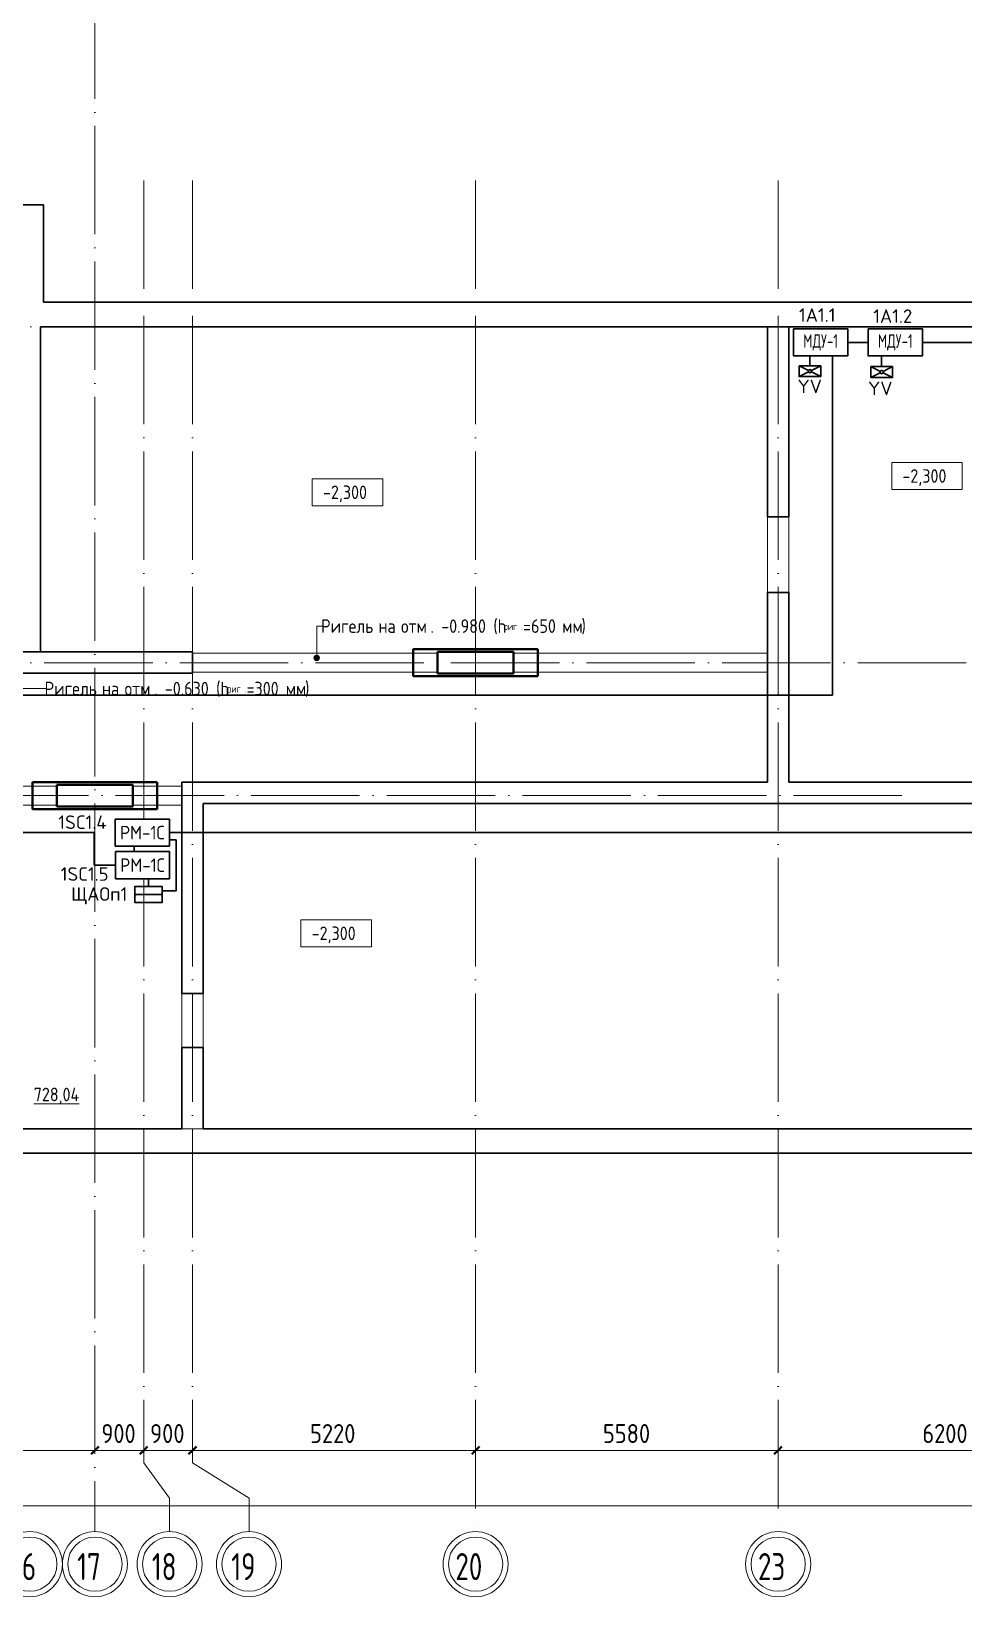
# Model space of a CAD drawing. Header units: millimetres. Extents: x -1073752 to 1436911, y -1379358 to 94781.
# Drawn here: x -1012206 to -995012, y -822041 to -793161 of the extents above; entities that cross this region are included whole.
import ezdxf
from ezdxf.enums import TextEntityAlignment as Align

# ---------------------------------------------------------------- set-up
doc = ezdxf.new("R2010")
doc.units = ezdxf.units.MM
doc.set_wipeout_variables(frame=1)
for name, pattern in [('ADSK_Линия сетки', [25, 20, -2.5, 0, -2.5]), ('ADSK_Сверху', [450, 300, -150]), ('Сверху', [3.96875, 2.38125, -1.5875])]:
    doc.linetypes.add(name, pattern=pattern)
for name, color, linetype, lineweight in [('RC-Дымоудаление', 1, 'Continuous', 30), ('RC-Линии_связи-Адресные', 5, 'Continuous', 50), ('RC-Прочее_оборудование', 1, 'Continuous', 30), ('Аннотация', 7, 'Continuous', 18), ('АПС', 5, 'Continuous', 30), ('лс', 5, 'Continuous', 30), ('Марки помещений', 7, 'Continuous', 20), ('Несущие колонны', 7, 'Continuous', 18), ('Оси', 252, 'Continuous', 9), ('Отметки', 7, 'Continuous', 9), ('Перекрытие', 252, 'Continuous', 18), ('Размеры', 250, 'Continuous', 9), ('Стены наружные', 7, 'Continuous', 18), ('Узлы', 7, 'Continuous', 18)]:
    doc.layers.add(name, color=color, linetype=linetype, lineweight=lineweight)
doc.layers.add('RC-Позиционные_обозначения', color=7, linetype='Continuous')
doc.layers.add('RC-Таблицы', color=7, linetype='Continuous')
doc.layers.add('Линии', color=7, linetype='Continuous', lineweight=9, true_color=0x00a600)
doc.styles.add('GOST Common', font='', dxfattribs={"width": 0.9, "height": 500})
doc.styles.add('GOST Common_1', font='', dxfattribs={"width": 0.9, "height": 350})
doc.styles.add('GOST Common_2', font='', dxfattribs={"width": 0.9, "height": 250})
doc.styles.add('GOST Common_3', font='', dxfattribs={"height": 3.5})
doc.styles.add('ICOCPEUR', font='isocpeur.ttf', dxfattribs={"height": 250})
doc.styles.add('ISOCPEUR', font='isocpeur.ttf', dxfattribs={"height": 250})
doc.styles.add('RubezhCAD', font='isocpeur.ttf')
doc.styles.get("Standard").update_dxf_attribs({"font": 'arial.ttf'})
doc.styles.get('GOST Common').set_extended_font_data('GOST 2.304 type A')
doc.styles.get('GOST Common_1').set_extended_font_data('GOST Common')
doc.styles.get('GOST Common_2').set_extended_font_data('GOST type B')
doc.styles.get('GOST Common_3').set_extended_font_data('GOST 2.304 type A')

# ---------------------------------------------------------------- blocks, each defined once
blk = doc.blocks.new('подвал')
at = {"layer": 'Аннотация', "lineweight": 9, "true_color": 0x636466}
h = blk.add_hatch(color=251, dxfattribs=at)
edge = h.paths.add_edge_path()
edge.add_arc((-185177, -12348), 50, 0, 360)
at = {"layer": 'Аннотация', "color": 251, "lineweight": 20, "true_color": 0x636466}
for p, q in [((-174573, -9243), (-174573, -8743)), ((-174573, -8743), (-173273, -8743)), ((-173273, -8743), (-173273, -9243)), ((-185259, -9545), (-185259, -9045)), ((-185259, -9045), (-183959, -9045)), ((-183959, -9045), (-183959, -9545)), ((-173273, -9243), (-174573, -9243)), ((-183959, -9545), (-185259, -9545)), ((-185468, -17681), (-185468, -17181)), ((-185468, -17181), (-184168, -17181)), ((-184168, -17181), (-184168, -17681)), ((-184168, -17681), (-185468, -17681))]:
    blk.add_line(p, q, dxfattribs=at)
at = {"layer": 'Аннотация', "color": 251, "lineweight": 9, "true_color": 0x636466}
for p, q in [((-185177, -11762), (-185074, -11762)), ((-185177, -12348), (-185177, -11762)), ((-190923, -12914), (-190173, -12914))]:
    blk.add_line(p, q, dxfattribs=at)
blk.add_circle((-185177, -12348), 50, dxfattribs=at)
at = {"layer": 'Линии', "color": 251, "linetype": 'ADSK_Сверху', "ltscale": 100, "true_color": 0x636466}
for p, q in [((-187467, -12263), (-182952, -12263)), ((-181552, -12263), (-176862, -12263)), ((-187467, -12613), (-182952, -12613)), ((-181552, -12613), (-176862, -12613)), ((-189967, -14713), (-194567, -14713)), ((-187662, -14713), (-188567, -14713)), ((-189967, -15063), (-194567, -15063)), ((-187662, -15063), (-188567, -15063))]:
    blk.add_line(p, q, dxfattribs=at)
at = {"layer": 'Несущие колонны', "color": 251, "lineweight": 40, "true_color": 0x636466}
for p, q in [((-183397, -12688), (-183397, -12188)), ((-183397, -12188), (-181097, -12188)), ((-182947, -12638), (-182947, -12238)), ((-182947, -12238), (-181547, -12238)), ((-181547, -12238), (-181547, -12638)), ((-181097, -12188), (-181097, -12688)), ((-181097, -12688), (-183397, -12688)), ((-181547, -12638), (-182947, -12638)), ((-190417, -15138), (-190417, -14638)), ((-190417, -14638), (-188117, -14638)), ((-189967, -15088), (-189967, -14688)), ((-189967, -14688), (-188567, -14688)), ((-188567, -14688), (-188567, -15088)), ((-188117, -14638), (-188117, -15138)), ((-188117, -15138), (-190417, -15138)), ((-188567, -15088), (-189967, -15088))]:
    blk.add_line(p, q, dxfattribs=at)
at = {"layer": 'Несущие колонны', "color": 251, "true_color": 0x636466}
for p, q in [((-183397, -12188), (-181097, -12188)), ((-183397, -12688), (-183397, -12188)), ((-182947, -12238), (-181547, -12238)), ((-182947, -12638), (-182947, -12238)), ((-181547, -12238), (-181547, -12638)), ((-181097, -12188), (-181097, -12688)), ((-181097, -12688), (-183397, -12688)), ((-181547, -12638), (-182947, -12638)), ((-190417, -14638), (-188117, -14638)), ((-190417, -15138), (-190417, -14638)), ((-189967, -14688), (-188567, -14688)), ((-189967, -15088), (-189967, -14688)), ((-188567, -14688), (-188567, -15088)), ((-188117, -14638), (-188117, -15138)), ((-188117, -15138), (-190417, -15138)), ((-188567, -15088), (-189967, -15088))]:
    blk.add_line(p, q, dxfattribs=at)
at = {"layer": 'Оси', "color": 251, "linetype": 'ADSK_Линия сетки', "ltscale": 100, "true_color": 0x636466}
for p, q in [((-189267, 29968), (-189267, -28468)), ((-188367, -3538), (-188367, -27198)), ((-187467, -3538), (-187467, -27198)), ((-182247, -3538), (-182247, -28468)), ((-176667, -3538), (-176667, -28468)), ((-168200, -6238), (-244528, -6238)), ((-168200, -12438), (-244528, -12438)), ((-174384, -14888), (-244528, -14888)), ((-168200, -21038), (-244528, -21038))]:
    blk.add_line(p, q, dxfattribs=at)
at = {"layer": 'Оси', "color": 251, "ltscale": 100, "true_color": 0x636466}
for p, q in [((-188367, -27198), (-187890, -27850)), ((-187467, -27198), (-186425, -27850)), ((-187890, -27850), (-187890, -28468)), ((-186425, -27850), (-186425, -28468))]:
    blk.add_line(p, q, dxfattribs=at)
at = {"layer": 'Оси', "color": 251, "lineweight": 20, "true_color": 0x636466}
for centre, radius, start, end in [((-190467, -29068), 600, 0, 180), ((-190467, -29068), 500, 0, 180), ((-189267, -29068), 600, 0, 180), ((-189267, -29068), 500, 0, 180), ((-187890, -29068), 600, 0, 180), ((-187890, -29068), 500, 0, 180), ((-186425, -29068), 600, 0, 180), ((-186425, -29068), 500, 0, 180), ((-182247, -29068), 600, 0, 180), ((-182247, -29068), 500, 0, 180), ((-176667, -29068), 600, 0, 180), ((-176667, -29068), 500, 0, 180), ((-190467, -29068), 600, 180, 0), ((-190467, -29068), 500, 180, 0), ((-189267, -29068), 600, 180, 0), ((-189267, -29068), 500, 180, 0), ((-187890, -29068), 600, 180, 0), ((-187890, -29068), 500, 180, 0), ((-186425, -29068), 600, 180, 0), ((-186425, -29068), 500, 180, 0), ((-182247, -29068), 600, 180, 0), ((-182247, -29068), 500, 180, 0), ((-176667, -29068), 600, 180, 0), ((-176667, -29068), 500, 180, 0)]:
    blk.add_arc(centre, radius, start, end, dxfattribs=at)
at = {"layer": 'Перекрытие', "color": 251, "true_color": 0x636466}
for p, q in [((-183402, -12188), (-183397, -12188)), ((-183402, -12688), (-183402, -12188)), ((-183397, -12688), (-183402, -12688))]:
    blk.add_line(p, q, dxfattribs=at)
at = {"layer": 'Размеры', "color": 251, "lineweight": 20, "true_color": 0x636466}
for p, q in [((-189267, -26971), (-189267, -26821)), ((-189267, -26971), (-189267, -26821)), ((-188367, -26971), (-188367, -26821)), ((-188367, -26971), (-188367, -26821)), ((-187467, -26971), (-187467, -26821)), ((-187467, -26971), (-187467, -26821)), ((-182247, -26971), (-182247, -26821)), ((-182247, -26971), (-182247, -26821)), ((-176667, -26971), (-176667, -26821)), ((-176667, -26971), (-176667, -26821)), ((-194467, -26971), (-189267, -26971)), ((-189267, -26971), (-189267, -27021)), ((-189267, -26971), (-188367, -26971)), ((-189267, -26971), (-189267, -27021)), ((-188367, -26971), (-188367, -27021)), ((-188367, -26971), (-187467, -26971)), ((-188367, -26971), (-188367, -27021)), ((-187467, -26971), (-187467, -27021)), ((-187467, -26971), (-182247, -26971)), ((-187467, -26971), (-187467, -27021)), ((-182247, -26971), (-182247, -27021)), ((-182247, -26971), (-176667, -26971)), ((-182247, -26971), (-182247, -27021)), ((-176667, -26971), (-176667, -27021)), ((-176667, -26971), (-170317, -26971)), ((-176667, -26971), (-176667, -27021)), ((-238217, -27989), (-170317, -27989))]:
    blk.add_line(p, q, dxfattribs=at)
at = {"layer": 'Размеры', "color": 251, "lineweight": 40, "true_color": 0x636466}
for p, q in [((-189267, -26971), (-189338, -27041)), ((-189267, -26971), (-189338, -27041)), ((-189267, -26971), (-189196, -26900)), ((-189267, -26971), (-189196, -26900)), ((-188367, -26971), (-188438, -27041)), ((-188367, -26971), (-188438, -27041)), ((-188367, -26971), (-188296, -26900)), ((-188367, -26971), (-188296, -26900)), ((-187467, -26971), (-187538, -27041)), ((-187467, -26971), (-187538, -27041)), ((-187467, -26971), (-187396, -26900)), ((-187467, -26971), (-187396, -26900)), ((-182247, -26971), (-182318, -27041)), ((-182247, -26971), (-182318, -27041)), ((-182247, -26971), (-182176, -26900)), ((-182247, -26971), (-182176, -26900)), ((-176667, -26971), (-176738, -27041)), ((-176667, -26971), (-176738, -27041)), ((-176667, -26971), (-176596, -26900)), ((-176667, -26971), (-176596, -26900))]:
    blk.add_line(p, q, dxfattribs=at)
at = {"layer": 'Стены наружные', "color": 251, "lineweight": 30, "true_color": 0x636466}
for p, q in [((-190212, -3988), (-194722, -3988)), ((-190212, -5788), (-190212, -3988)), ((-170017, -5788), (-190212, -5788)), ((-190272, -6238), (-170467, -6238)), ((-190272, -12238), (-190272, -6238)), ((-176862, -6238), (-176862, -9743)), ((-176472, -9743), (-176472, -6238)), ((-176862, -11143), (-176862, -14643)), ((-176472, -14643), (-176472, -11143)), ((-190662, -12238), (-187467, -12238)), ((-187467, -12628), (-187467, -12238)), ((-190662, -12628), (-187467, -12628)), ((-176862, -14643), (-187662, -14643)), ((-187662, -14643), (-187662, -18538)), ((-171617, -14643), (-176472, -14643)), ((-187272, -15033), (-171617, -15033)), ((-187272, -18538), (-187272, -15033)), ((-187662, -19538), (-187662, -21038)), ((-187272, -21038), (-187272, -19538)), ((-187662, -21038), (-228967, -21038)), ((-170467, -21038), (-187272, -21038)), ((-238517, -21488), (-170017, -21488))]:
    blk.add_line(p, q, dxfattribs=at)
at = {"layer": 'Узлы', "color": 251, "linetype": 'Сверху', "lineweight": 9, "true_color": 0x636466}
for p, q in [((-176862, -9743), (-176862, -11143)), ((-176472, -11143), (-176472, -9743)), ((-187662, -18538), (-187662, -19538)), ((-187272, -19538), (-187272, -18538))]:
    blk.add_line(p, q, dxfattribs=at)
at = {"layer": 'Узлы', "color": 251, "lineweight": 30, "true_color": 0x636466}
for p, q in [((-176472, -9743), (-176862, -9743)), ((-176862, -11143), (-176472, -11143)), ((-187272, -18538), (-187662, -18538)), ((-187662, -19538), (-187272, -19538))]:
    blk.add_line(p, q, dxfattribs=at)
at = {"layer": 'Аннотация', "color": 251, "true_color": 0x636466, "width": 0.9}
for s, height, style, p in [('Ригель', 250, 'GOST Common_2', (-185097, -11887)), ('на', 250, 'GOST Common_2', (-184037, -11887)), ('отм', 250, 'GOST Common_2', (-183621, -11887)), ('. -0.980 (h', 250, 'GOST Common_2', (-183079, -11887)), ('риг', 138.8, 'GOST Common_3', (-181729, -11837)), ('.', 139, 'GOST Common_3', (-181408, -11837)), ('=650', 250, 'GOST Common_2', (-181370, -11887)), ('мм', 250, 'GOST Common_2', (-180650, -11887)), (')', 250, 'GOST Common_2', (-180293, -11887)), ('Ригель', 250, 'GOST Common_2', (-190195, -13039)), ('на', 250, 'GOST Common_2', (-189136, -13039)), ('отм', 250, 'GOST Common_2', (-188719, -13039)), ('. -0.630 (h', 250, 'GOST Common_2', (-188177, -13039)), ('риг', 138.8, 'GOST Common_3', (-186828, -12989)), ('.', 139, 'GOST Common_3', (-186506, -12989)), ('=300', 250, 'GOST Common_2', (-186469, -13039)), ('мм', 250, 'GOST Common_2', (-185748, -13039)), (')', 250, 'GOST Common_2', (-185391, -13039))]:
    blk.add_text(s, height=height, dxfattribs=dict(at, style=style)).set_placement(p)
at = {"layer": 'Марки помещений', "color": 251, "true_color": 0x636466, "style": 'GOST Common_2', "width": 0.9}
blk.add_text('%%U728,04', height=250, dxfattribs=at).set_placement((-190395, -20528))
at = {"layer": 'Оси', "color": 251, "true_color": 0x636466, "style": 'GOST Common', "width": 0.9}
for s, p in [('16', (-190794, -29363)), ('17', (-189594, -29363)), ('18', (-188217, -29363)), ('19', (-186752, -29363)), ('20', (-182619, -29363)), ('23', (-177039, -29363))]:
    blk.add_text(s, height=500, dxfattribs=at).set_placement(p)
at = {"layer": 'Отметки', "color": 251, "true_color": 0x636466, "style": 'GOST Common_2', "width": 0.9}
for p in [(-174375, -9117), (-185060, -9418), (-185269, -17554)]:
    blk.add_text('-2,300', height=250, dxfattribs=at).set_placement(p)
at = {"layer": 'Размеры', "color": 251, "lineweight": 20, "true_color": 0x636466, "char_height": 350, "attachment_point": 1, "line_spacing_factor": 1.022761, "style": 'GOST Common_1'}
for s, insert, width in [('900', (-189148, -26483), 794.69), ('900', (-188248, -26483), 794.69), ('5220', (-185298, -26483), 1059.58), ('5580', (-179898, -26483), 1059.58), ('6200', (-174008, -26483), 1059.58)]:
    blk.add_mtext(s, dxfattribs=dict(at, insert=insert, width=width))
blk = doc.blocks.new('A$C122646C6')
at = {"color": 1, "lineweight": 30}
for points in [[(0, 200), (400, 200), (400, 0), (0, 0), (0, 200)], [(0, 200), (173, 113)], [(173, 87), (0, 0)], [(400, 200), (227, 113)], [(227, 87), (400, 0)]]:
    blk.add_lwpolyline(points, dxfattribs=at)
blk.add_circle((200, 100), 30, dxfattribs=at)
blk = doc.blocks.new('RC-UGO-MDU-01')
at = {"layer": 'RC-Дымоудаление'}
blk.add_point((0, 0), dxfattribs=at)
blk.add_wipeout([(5, 2.5), (5, -2.5), (-5, -2.5), (-5, 2.5)]).dxf.layer = 'RC-Дымоудаление'
blk.add_wipeout([(-5, -2.5), (-5, 2.5), (5, 2.5), (5, -2.5)]).dxf.layer = 'RC-Дымоудаление'
blk.add_lwpolyline([(-5, 2.5), (5, 2.5), (5, -2.5), (-5, -2.5), (-5, 2.5)], close=True, dxfattribs=at)
at = {"layer": 'RC-Дымоудаление', "ltscale": 100, "style": 'ISOCPEUR', "width": 0.7}
blk.add_text('МДУ-1', height=2.5, dxfattribs=at).set_placement((0, 0), align=Align.MIDDLE)
at = {"layer": 'RC-Дымоудаление'}
blk.add_attdef('PSTN', text='', height=2.5, dxfattribs=at).set_placement((5.82, 2.37), align=Align.BOTTOM_CENTER)
blk = doc.blocks.new('РМ-1С')
at = {"layer": 'RC-Прочее_оборудование'}
blk.add_point((0, 0), dxfattribs=at)
blk.add_wipeout([(5, 2.5), (5, -2.5), (-5, -2.5), (-5, 2.5)]).dxf.layer = 'RC-Прочее_оборудование'
blk.add_wipeout([(-5, -2.5), (-5, 2.5), (5, 2.5), (5, -2.5)]).dxf.layer = 'RC-Прочее_оборудование'
for p, q in [((-5, 2.5), (5, 2.5)), ((-5, -2.5), (-5, 2.5)), ((5, 2.5), (5, -2.5)), ((5, -2.5), (-5, -2.5))]:
    blk.add_line(p, q, dxfattribs=at)
at = {"layer": 'RC-Прочее_оборудование', "ltscale": 100, "style": 'ISOCPEUR', "width": 0.9}
blk.add_text('РМ-1С', height=2.5, dxfattribs=at).set_placement((0, 0), align=Align.MIDDLE)
at = {"layer": 'RC-Прочее_оборудование'}
blk.add_attdef('PSTN', text='', height=2.5, dxfattribs=at).set_placement((5.52, 2.59), align=Align.BOTTOM_CENTER)

msp = doc.modelspace()

# ---------------------------------------------------------------- linework, layer by layer
at = {"layer": 'АПС', "color": 1, "lineweight": 30}
msp.add_lwpolyline([(-1010294.4, -809236), (-1009794.4, -809236), (-1009794.4, -808936), (-1010294.4, -808936), (-1010294.4, -809236), (-1010294.4, -809086), (-1009794.4, -809086)], dxfattribs=at)
at = {"layer": 'лс'}
for p, q in [((-996773.7, -798900.1), (-997150.7, -798900.1)), ((-995774.1, -798900.1), (-993340.1, -798900.1)), ((-997430.3, -799149.8), (-997430.3, -805410.8)), ((-1012532.5, -805410.8), (-997430.3, -805410.8)), ((-1011050.2, -808544.7), (-1011050.2, -807944)), ((-1010444.3, -807944), (-1008340.2, -807944)), ((-1008498.3, -807944), (-993578.3, -807944)), ((-1010311, -808194.1), (-1010311, -808294.6)), ((-1010655.9, -808544.7), (-1011050.2, -808544.7))]:
    msp.add_line(p, q, dxfattribs=at)
at = {"layer": 'лс', "color": 11}
for p, q in [((-997847.4, -799330.8), (-997847.4, -799149.8)), ((-996524.9, -799347.4), (-996524.9, -799149.8))]:
    msp.add_line(p, q, dxfattribs=at)
at = {"layer": 'лс', "color": 96, "true_color": 0x008800}
for p, q in [((-1009811.1, -808080.1), (-1009537.4, -808080.1)), ((-1009537.4, -808080.1), (-1009537.4, -809019.7)), ((-1010044.4, -808936), (-1010044.4, -808794.8)), ((-1009537.4, -809019.7), (-1009794.4, -809019.7))]:
    msp.add_line(p, q, dxfattribs=at)
at = {"layer": 'лс'}
msp.add_lwpolyline([(-1011033.8, -807944), (-1043711.6, -807944), (-1043711.6, -809284.6)], dxfattribs=at)

# ---------------------------------------------------------------- block references
for name, p in [('подвал', (-821766.8, -792372.8)), ('A$C122646C6', (-998047.4, -799530.8)), ('A$C122646C6', (-996724.9, -799547.4))]:
    msp.add_blockref(name, p)

# ---------------------------------------------------------------- texts
at = {"layer": 'RC-Линии_связи-Адресные', "color": 0, "linetype": 'Continuous', "lineweight": 40, "ltscale": 15, "insert": (-1010435.5, -809111.1), "char_height": 250, "width": 2971.683, "attachment_point": 6, "style": 'ICOCPEUR'}
msp.add_mtext('ЩАОп1', dxfattribs=at)
at = {"layer": 'RC-Таблицы', "linetype": 'Continuous', "lineweight": 40, "char_height": 250, "width": 2400, "attachment_point": 5, "style": 'RubezhCAD'}
for insert in [(-997851.7, -799712.3), (-996550.2, -799749.5)]:
    msp.add_mtext('YV', dxfattribs=dict(at, insert=insert))

# ---------------------------------------------------------------- next in the draw order: block references
at = {"lineweight": 9}
ref = msp.add_blockref('РМ-1С', (-1010156, -808544.7), dxfattribs=dict(at, xscale=100, yscale=100, zscale=100))
ref.add_attrib('PSTN', '1SC1.5', dxfattribs={"layer": 'RC-Прочее_оборудование', "color": 0, "height": 250, "style": 'ICOCPEUR'}).set_placement((-1011223.2, -808907.9), align=Align.BOTTOM_CENTER)
at = {"layer": 'RC-Дымоудаление', "color": 4, "linetype": 'Continuous', "lineweight": 40, "ltscale": 15}
ref = msp.add_blockref('RC-UGO-MDU-01', (-997650.5, -798900.1), dxfattribs=dict(at, xscale=100, yscale=100, zscale=100))
ref.add_attrib('PSTN', '1А1.1', dxfattribs={"layer": 'RC-Позиционные_обозначения', "height": 250, "style": 'RubezhCAD'}).set_placement((-997712.9, -798595.9), align=Align.BOTTOM_CENTER)
ref = msp.add_blockref('RC-UGO-MDU-01', (-996273.9, -798900.1), dxfattribs=dict(at, xscale=100, yscale=100, zscale=100))
ref.add_attrib('PSTN', '1А1.2', dxfattribs={"layer": 'RC-Позиционные_обозначения', "height": 250, "style": 'RubezhCAD'}).set_placement((-996320.8, -798615.4), align=Align.BOTTOM_CENTER)

# ---------------------------------------------------------------- next in the draw order: block references
at = {"lineweight": 9}
ref = msp.add_blockref('РМ-1С', (-1010158, -807944), dxfattribs=dict(at, xscale=100, yscale=100, zscale=100))
ref.add_attrib('PSTN', '1SC1.4', dxfattribs={"layer": 'RC-Прочее_оборудование', "color": 0, "height": 250, "style": 'ICOCPEUR'}).set_placement((-1011263.9, -807952.3), align=Align.BOTTOM_CENTER)

doc.saveas('drawing.dxf')
